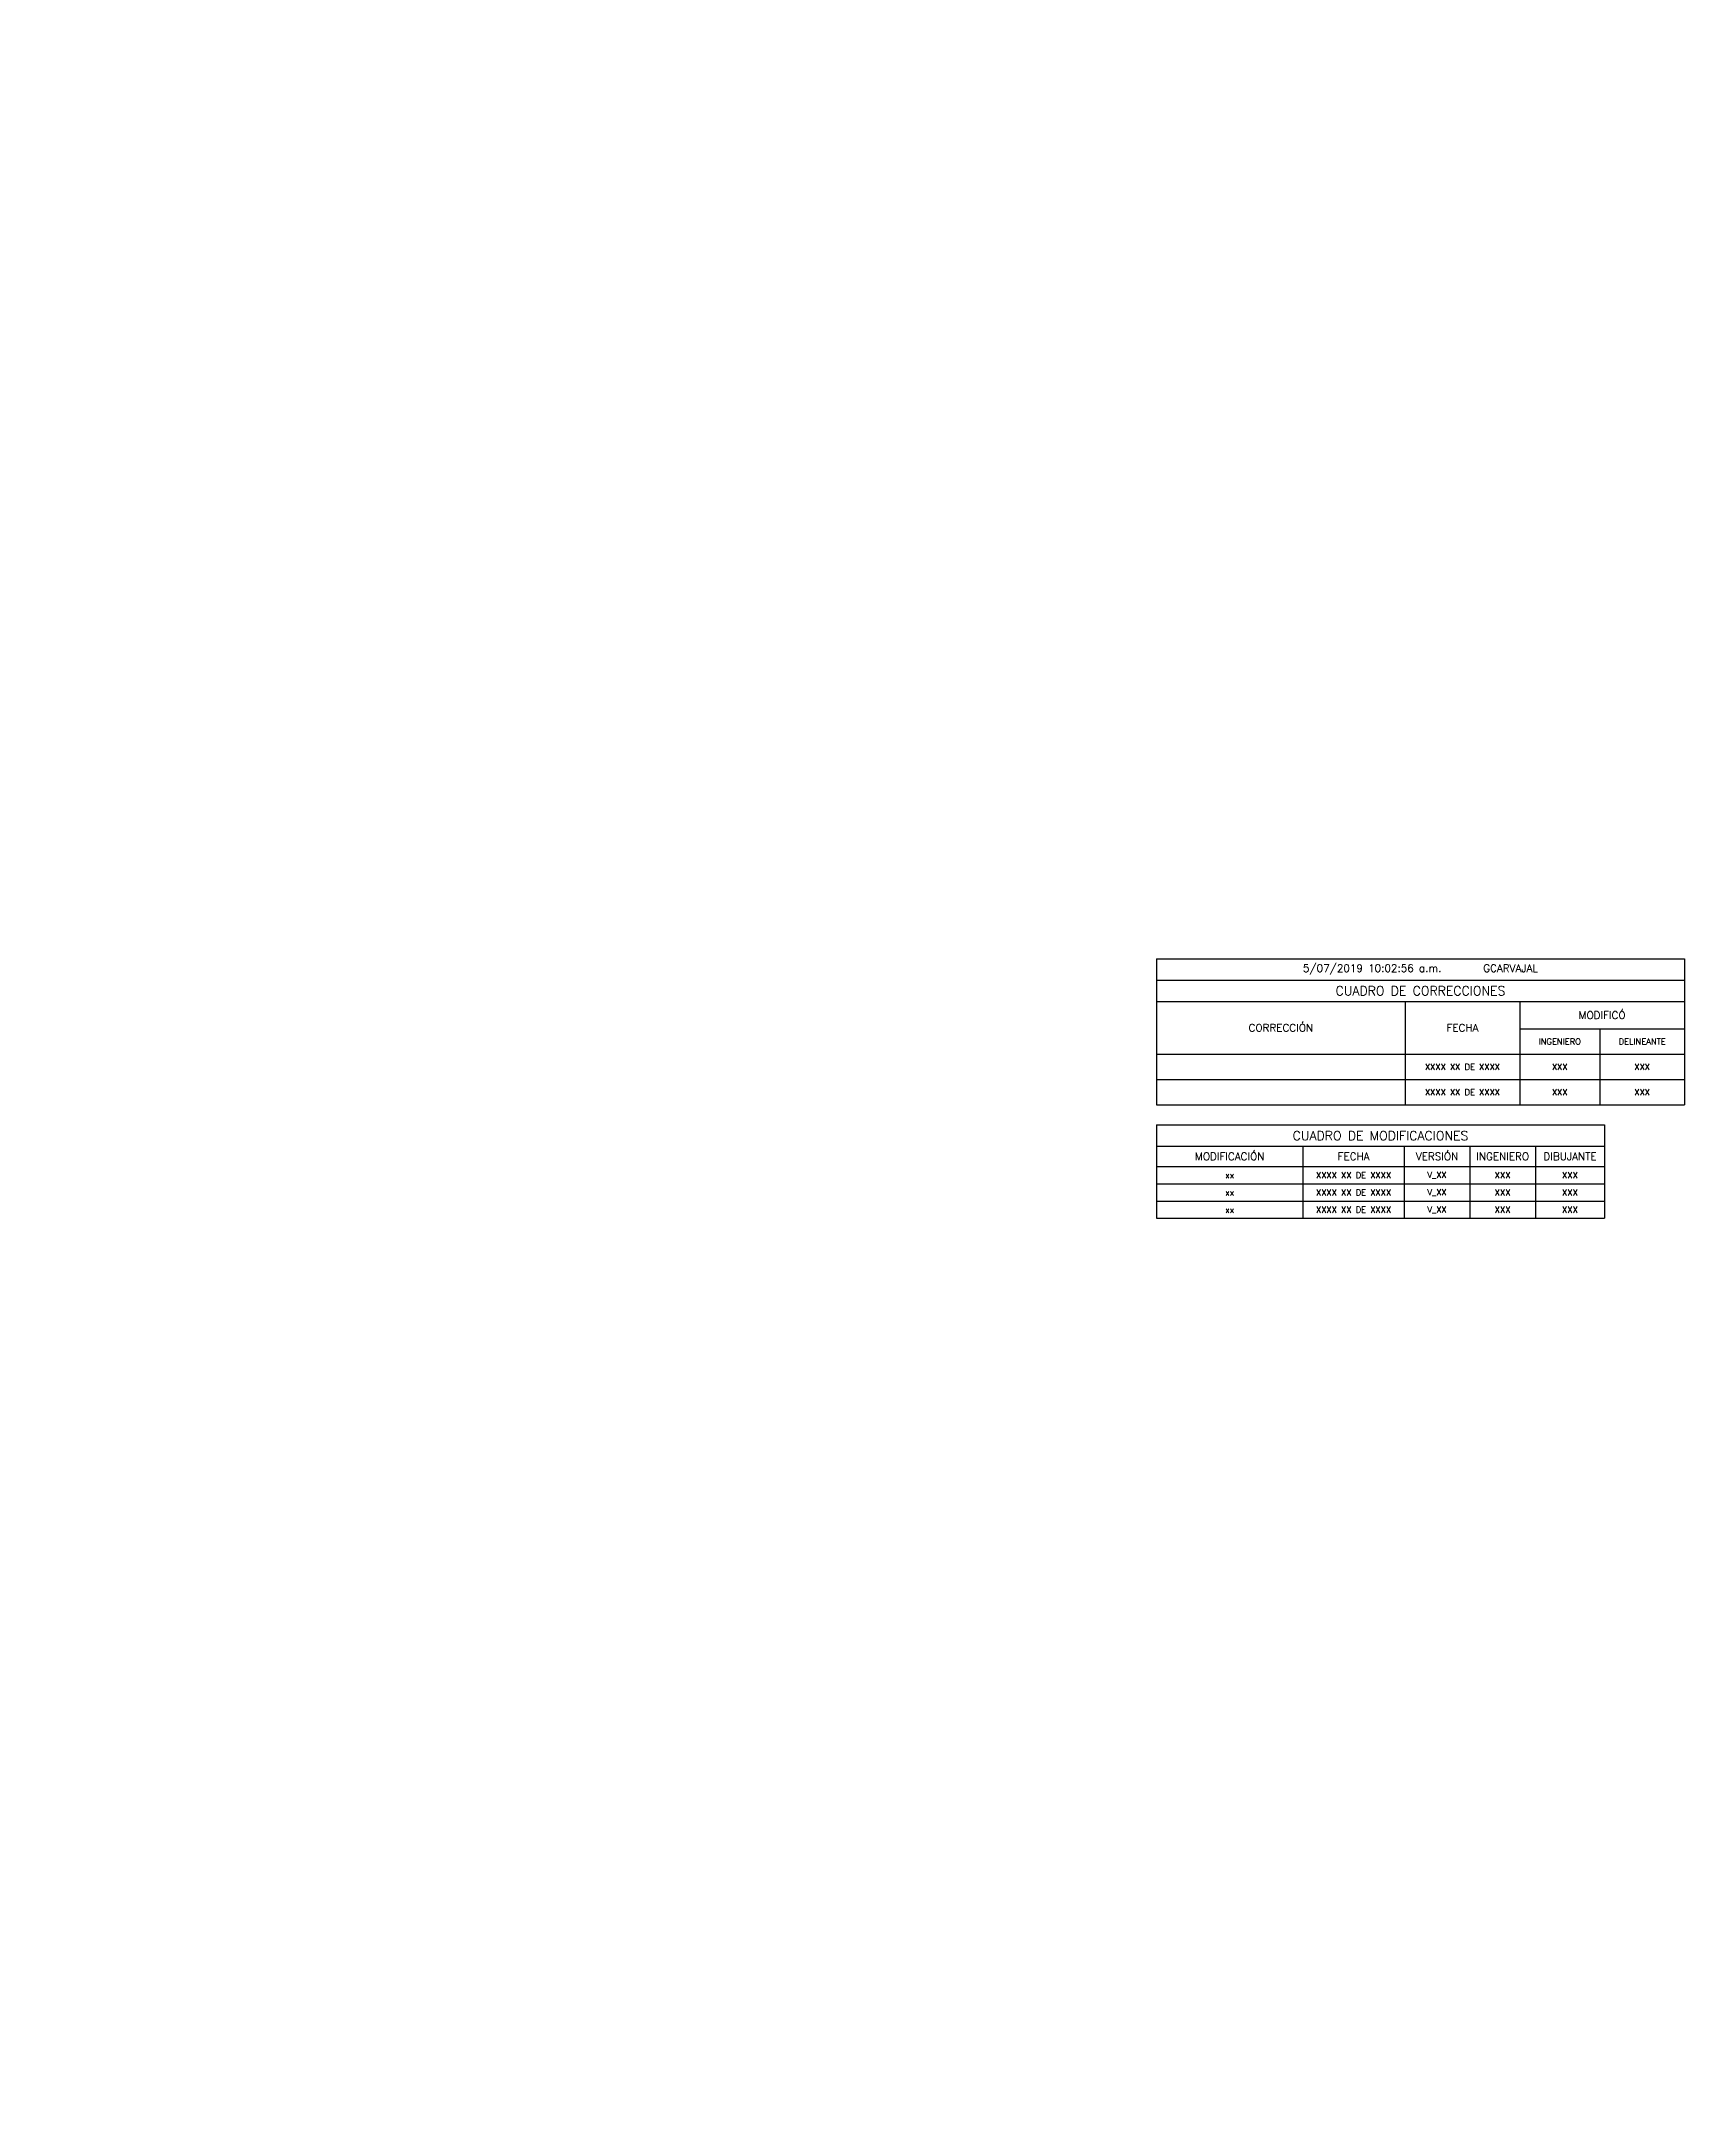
# Model space of a CAD drawing. Header units: millimetres. Extents: x -103 to 209, y -46 to 105.
# Drawn here: x -36.7 to 17.7, y -38 to 29.7 of the extents above; entities that cross this region are included whole.
import ezdxf
from ezdxf import colors
from ezdxf.entities.mleader import LeaderData, LeaderLine
from ezdxf.math import Vec2, Vec3

# ---------------------------------------------------------------- set-up
doc = ezdxf.new("R2010")
doc.units = ezdxf.units.MM
doc.header["$LTSCALE"] = 0.01
for name, color, linetype in [('FC_BORDES', 4, 'Continuous'), ('FC_COTAS @ 25', 1, 'Continuous'), ('FC_COTAS @ 50', 1, 'Continuous')]:
    doc.layers.add(name, color=color, linetype=linetype)
doc.styles.add('FC_TEXT1', font='romans.shx')

# ---------------------------------------------------------------- blocks, each defined once
blk = doc.blocks.new('*T12')
at = {"layer": 'FC_BORDES', "color": 0, "linetype": 'ByBlock', "lineweight": -2, "ltscale": 0.6, "transparency": 16777216}
for p, q in [((0, 0), (17.357, 0)), ((0, 0), (0, -4.8)), ((17.357, 0), (17.357, -4.8)), ((0, -0.7), (17.357, -0.7)), ((0, -1.4), (17.357, -1.4)), ((8.179, -1.4), (8.179, -4.8)), ((11.94, -1.4), (11.94, -4.8)), ((11.94, -2.3), (17.357, -2.3)), ((14.577, -2.3), (14.577, -4.8)), ((0, -3.134), (17.357, -3.134)), ((0, -3.967), (17.357, -3.967)), ((0, -4.8), (17.357, -4.8))]:
    blk.add_line(p, q, dxfattribs=at)
at = {"layer": 'FC_BORDES', "color": 5, "ltscale": 0.6, "transparency": 16777216, "width": 17.35638, "attachment_point": 5, "style": 'FC_TEXT1'}
for s, insert, char_height in [('{\\C13;5/07/2019 10:02:56 a.m.        GCARVAJAL}', (8.678, -0.35), 0.25), ('CUADRO DE CORRECCIONES', (8.678, -1.05), 0.3)]:
    blk.add_mtext(s, dxfattribs=dict(at, insert=insert, char_height=char_height))
at = {"layer": 'FC_BORDES', "color": 2, "ltscale": 0.6, "transparency": 16777216, "char_height": 0.25, "attachment_point": 5, "style": 'FC_TEXT1'}
for s, insert, width in [('MODIFICÓ', (14.649, -1.85), 5.41605), ('CORRECCIÓN', (4.09, -2.267), 8.17904), ('FECHA', (10.06, -2.267), 3.76069)]:
    blk.add_mtext(s, dxfattribs=dict(at, insert=insert, width=width))
at = {"layer": 'FC_BORDES', "color": 11, "ltscale": 0.6, "transparency": 16777216, "char_height": 0.2, "attachment_point": 5, "style": 'FC_TEXT1'}
for s, insert, width in [('{\\C12;INGENIERO}', (13.258, -2.717), 2.33634), ('{\\C12;DELINEANTE}', (15.967, -2.717), 2.48001), ('XXXX XX DE XXXX', (10.06, -3.55), 3.46099), ('XXX', (13.258, -3.55), 2.33634), ('XXX', (15.967, -3.55), 2.48001), ('XXXX XX DE XXXX', (10.06, -4.384), 3.46099), ('XXX', (13.258, -4.384), 2.33634), ('XXX', (15.967, -4.384), 2.48001)]:
    blk.add_mtext(s, dxfattribs=dict(at, insert=insert, width=width))
blk = doc.blocks.new('*T21')
at = {"layer": 'FC_BORDES', "color": 0, "linetype": 'ByBlock', "lineweight": -2, "ltscale": 0.6, "transparency": 16777216}
for p, q in [((0, 0), (14.728, 0)), ((0, 0), (0, -3.067)), ((14.728, 0), (14.728, -3.067)), ((0, -0.7), (14.728, -0.7)), ((4.817, -0.7), (4.817, -3.067)), ((8.144, -0.7), (8.144, -3.067)), ((10.301, -0.7), (10.301, -3.067)), ((12.458, -0.7), (12.458, -3.067)), ((0, -1.367), (14.728, -1.367)), ((0, -1.934), (14.728, -1.934)), ((0, -2.5), (14.728, -2.5)), ((0, -3.067), (14.728, -3.067))]:
    blk.add_line(p, q, dxfattribs=at)
at = {"layer": 'FC_BORDES', "color": 5, "ltscale": 0.6, "transparency": 16777216, "insert": (7.364, -0.35), "char_height": 0.3, "width": 14.72804, "attachment_point": 5, "style": 'FC_TEXT1'}
blk.add_mtext('CUADRO DE MODIFICACIONES', dxfattribs=at)
at = {"layer": 'FC_BORDES', "color": 2, "ltscale": 0.6, "transparency": 16777216, "char_height": 0.25, "attachment_point": 5, "style": 'FC_TEXT1'}
for s, insert, width in [('MODIFICACIÓN', (2.409, -1.033), 4.81705), ('FECHA', (6.481, -1.033), 3.3268), ('VERSIÓN', (9.223, -1.033), 2.15668), ('INGENIERO ', (11.38, -1.033), 2.15668), ('DIBUJANTE', (13.593, -1.033), 2.26963)]:
    blk.add_mtext(s, dxfattribs=dict(at, insert=insert, width=width))
at = {"layer": 'FC_BORDES', "color": 11, "ltscale": 0.6, "transparency": 16777216, "char_height": 0.2, "attachment_point": 5, "style": 'FC_TEXT1'}
for s, insert, width in [('xx', (2.409, -1.65), 4.51735), ('XXXX XX DE XXXX', (6.481, -1.65), 3.0271), ('V_XX', (9.223, -1.65), 1.85698), ('XXX', (11.38, -1.65), 1.85698), ('XXX', (13.593, -1.65), 1.96993), ('xx', (2.409, -2.217), 4.51735), ('XXXX XX DE XXXX', (6.481, -2.217), 3.0271), ('XXXX XX DE XXXX', (6.481, -2.784), 3.0271), ('V_XX', (9.223, -2.217), 1.85698), ('V_XX', (9.223, -2.784), 1.85698), ('XXX', (11.38, -2.217), 1.85698), ('XXX', (11.38, -2.784), 1.85698), ('XXX', (13.593, -2.217), 1.96993), ('XXX', (13.593, -2.784), 1.96993), ('xx', (2.409, -2.784), 4.51735)]:
    blk.add_mtext(s, dxfattribs=dict(at, insert=insert, width=width))

msp = doc.modelspace()

# ---------------------------------------------------------------- block references
for name, p in [('*T12', (0, -0.5)), ('*T21', (0, -5.96026))]:
    msp.add_blockref(name, p)

# ---------------------------------------------------------------- leaders
at = {"layer": 'FC_COTAS @ 25', "ltscale": 0.6}
ml = msp.add_multileader_mtext('Standard', dxfattribs=at)
ml.set_content('#3 a 0.35 L=Continua con traslapos alternados de 0.55', color=11, style='FC_TEXT1')
ml.set_leader_properties()
ml.build(insert=Vec2(0, 0))
ml.multileader.update_dxf_attribs({"text_left_attachment_type": 6, "text_right_attachment_type": 6, "dogleg_length": 0.008, "arrow_head_size": 0.05, "scale": 25})
ctx = ml.context
ctx.base_point, ctx.scale, ctx.char_height, ctx.arrow_head_size, ctx.landing_gap_size, ctx.plane_origin = Vec3(31.56614, -37.26989), 25, 0.05, 0.05, 0.025, Vec3(31.36614, -37.59056)
ctx.left_attachment, ctx.right_attachment, ctx.text_align_type = 6, 6, 2
notes = []
notes.append((ctx, [(0, (1, 1, 0), (31.36614, -37.26989), (1, 0), 0.2, [(0, [(31.36614, -37.59056)], 0, [])])]))
ctx.mtext.insert, ctx.mtext.width, ctx.mtext.alignment, ctx.mtext.line_spacing_style, ctx.mtext.flow_direction = Vec3(32.31971, -37.20989), 0.7362143, 3, 2, 5
ml = msp.add_multileader_mtext('Standard', dxfattribs=at)
ml.set_content('Superficie impermeabilizada', color=11, style='FC_TEXT1')
ml.set_leader_properties()
ml.build(insert=Vec2(0, 0))
ml.multileader.update_dxf_attribs({"text_left_attachment_type": 6, "text_right_attachment_type": 6, "dogleg_length": 0.008, "arrow_head_size": 0.05, "scale": 25})
ctx = ml.context
ctx.base_point, ctx.scale, ctx.char_height, ctx.arrow_head_size, ctx.landing_gap_size, ctx.plane_origin = Vec3(31.67697, -37.96517), 25, 0.05, 0.05, 0.025, Vec3(31.36614, -38.28584)
ctx.left_attachment, ctx.right_attachment, ctx.text_align_type = 6, 6, 2
notes.append((ctx, [(0, (1, 1, 0), (31.36614, -37.96517), (1, 0), 0.31084, [(0, [(31.36614, -37.70806)], 0, [])])]))
ctx.mtext.insert, ctx.mtext.width, ctx.mtext.alignment, ctx.mtext.line_spacing_style, ctx.mtext.flow_direction = Vec3(32.33293, -37.8985), 0.7362143, 3, 2, 5
at = {"layer": 'FC_COTAS @ 50', "ltscale": 0.6}
ml = msp.add_multileader_mtext('Standard', dxfattribs=at)
ml.set_content('Muro de contención  Tipo 1 e=0.15', color=11, style='FC_TEXT1')
ml.set_leader_properties()
ml.build(insert=Vec2(0, 0))
ml.multileader.update_dxf_attribs({"text_left_attachment_type": 6, "text_right_attachment_type": 6, "dogleg_length": 0.008, "arrow_head_size": 0.1, "scale": 50})
ctx = ml.context
ctx.base_point, ctx.scale, ctx.char_height, ctx.arrow_head_size, ctx.landing_gap_size, ctx.plane_origin = Vec3(37.79555, 29.10298), 50, 0.1, 0.1, 0.05, Vec3(37.78755, 29.65833)
ctx.left_attachment, ctx.right_attachment, ctx.text_align_type = 6, 6, 2
notes.append((ctx, [(0, (1, 1, 0), (37.78755, 29.10298), (1, 0), 0.008, [(0, [(37.78755, 29.65833)], 0, [])])]))
ctx.mtext.insert, ctx.mtext.width, ctx.mtext.alignment, ctx.mtext.flow_direction = Vec3(39.34555, 29.23631), 1.5200476, 3, 5
for ctx, leaders in notes:
    for number, flags, end, landing, length, lines in leaders:
        leader = LeaderData()
        leader.index, (leader.has_last_leader_line, leader.has_dogleg_vector, leader.attachment_direction) = number, flags
        leader.last_leader_point, leader.dogleg_vector, leader.dogleg_length = Vec3(end), Vec3(landing), length
        for number, points, colour, breaks in lines:
            line = LeaderLine()
            line.index, line.vertices, line.color, line.breaks = number, Vec3.list(points), colors.encode_raw_color(colour), breaks
            leader.lines.append(line)
        ctx.leaders.append(leader)

doc.saveas('drawing.dxf')
